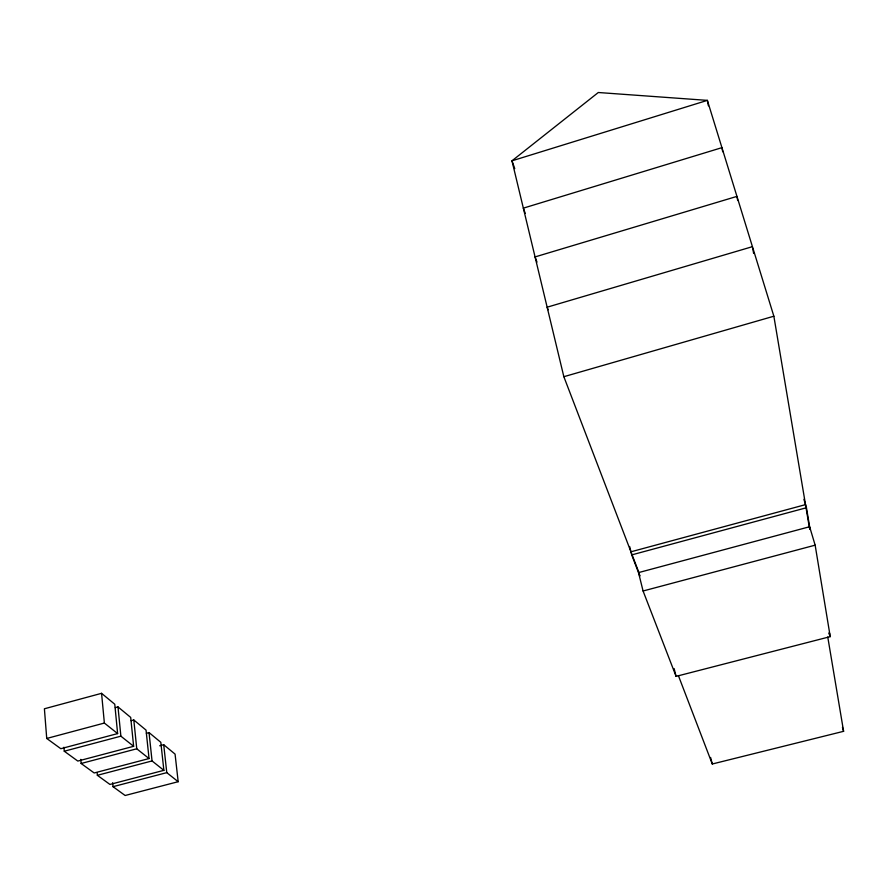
<?xml version="1.0" encoding="UTF-8"?>
<svg xmlns="http://www.w3.org/2000/svg" width="888" height="888" viewBox="0 0 888 888"><rect width="100%" height="100%" fill="white"/><g stroke="black" fill="none" stroke-linecap="round" stroke-linejoin="round"><path stroke-width="1.33" d="M752.436 246.664L547.141 307.193L548.118 309.779M563.847 376.701L773.859 316.217L707.37 100.377L598.301 92.507L511.976 160.817L563.847 376.701L639.083 573.026M101.565 693.328L44.4 708.779L46.731 738.461L60.817 748.706L117.627 733.588L114.763 704.24L101.565 693.328L104.373 723.054L117.627 733.588M630.946 551.803L805.516 504.639M629.648 546.52L631.712 554.9L806.448 507.736L803.918 499.334M115.318 707.636L117.993 706.915L130.691 717.415L133.633 746.309L77.811 761.072L64.269 751.215L63.936 747.23M46.731 738.461L104.373 723.054M131.18 720.69L133.811 719.99L146.043 730.103L149.04 758.552L94.172 772.971L81.13 763.491L80.775 759.373M643.079 590.997L815.151 545.165L809.623 526.728L638.516 572.616L643.079 590.997L676.09 676.367L830.225 636.64L815.151 545.165M64.269 751.215L120.879 736.174L133.633 746.309M146.387 733.288L149.04 732.578L160.817 742.324L163.869 770.34L109.934 784.437L97.369 775.302L97.125 772.604M81.13 763.491L136.763 748.795L149.04 758.552M159.707 745.776L163.714 744.721L175.069 754.112L178.177 781.706L125.141 795.493L113.02 786.679L112.643 782.694M97.369 775.302L152.048 760.938L163.869 770.34M113.02 786.679L166.778 772.649L178.177 781.706M828.959 633.91L829.736 633.71M678.365 675.535L712.276 764.002L843.6 731.312L827.76 637.007M631.712 554.9L639.837 576.068L639.338 574.048M536.985 262.115L535.064 256.921L736.94 196.392L737.684 200.477M525.241 213.353L523.343 208.147L721.933 147.652L722.699 151.737M514.774 168.631L511.976 160.817L707.37 100.377L708.413 105.816M809.334 527.394L809.945 529.415M829.07 632.744L830.225 636.64M842.446 727.361L843.6 731.312M710.6 757.453L712.276 764.002M674.136 668.597L676.09 676.367M752.669 248.03L753.635 253.457M806.448 507.736L810.045 529.204M773.859 316.217L809.112 526.051M163.714 744.721L166.778 772.649M149.04 732.578L152.048 760.938M133.811 719.99L136.763 748.795M117.993 706.915L120.879 736.174"/></g></svg>
